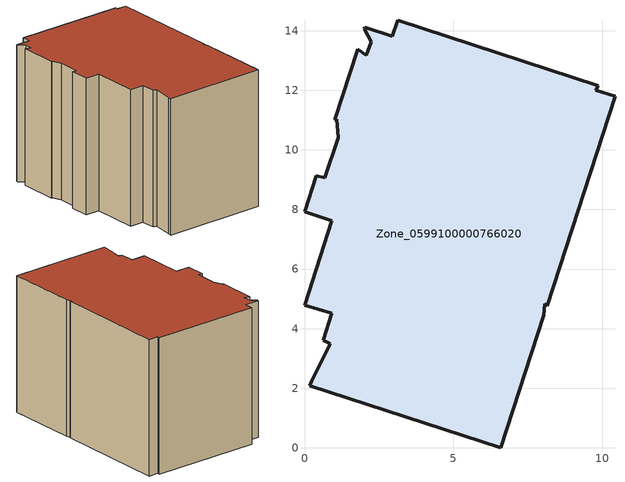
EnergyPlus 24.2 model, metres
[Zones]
Zone_0599100000766020
 floor ground (C_G): 0.18,2.08 0.24,2.26 0.87,3.49 0.64,3.61 0.91,4.51 0,4.78 0.92,7.62 0.01,7.92 0.4,9.12 0.67,9.07 1.13,10.41 1.08,11.03 1.01,11.01 1.78,13.38 2.08,13.18 2.23,13.63 2,14.06 2.02,14.11 2.94,13.81 3.12,14.35 9.85,12.15 9.78,11.99 10.42,11.79 8.14,4.78 8.06,4.83 8.04,4.45 6.59,0 z0
 wall outside (C_F): 0.92,7.62 0,4.78 0.91,4.51 0.64,3.61 0.87,3.49 0.24,2.26 0.18,2.08 6.59,0 8.04,4.45 8.06,4.83 8.14,4.78 10.42,11.79 9.78,11.99 9.85,12.15 3.12,14.35 2.94,13.81 2.02,14.11 2,14.06 2.23,13.63 2.08,13.18 1.78,13.38 1.01,11.01 1.08,11.03 1.13,10.41 0.67,9.07 0.4,9.12 0.01,7.92 0.92,7.62 z0:8.83
 roof outside (C_R): 0.24,2.26 0.18,2.08 6.59,0 8.04,4.45 8.06,4.83 8.14,4.78 10.42,11.79 9.78,11.99 9.85,12.15 3.12,14.35 2.94,13.81 2.02,14.11 2,14.06 2.23,13.63 2.08,13.18 1.78,13.38 1.01,11.01 1.08,11.03 1.13,10.41 0.67,9.07 0.4,9.12 0.01,7.92 0.92,7.62 0,4.78 0.91,4.51 0.64,3.61 0.87,3.49 z8.83
[BUILDING]
Pand.0599100000766020: North Axis=0; Terrain=City; Loads Convergence Tolerance Value=0.04; Temperature Convergence Tolerance Value=0.4; Solar Distribution=FullExterior; Maximum Number of Warmup Days=25; Minimum Number of Warmup Days=1
[Site:Location]
Rotterdam.The.Hague.AP_ZH_NLD Design_Conditions: Latitude=51.96; Longitude=4.45; Time Zone=1; Elevation=-4.5
[SITE:GROUNDTEMPERATURE:BUILDINGSURFACE]
18, 18, 18, 18, 18, 18, 18, 18, 18, 18, 18, 18
[MATERIAL] Thermal Absorptance=0.9; Solar Absorptance=0.7; Visible Absorptance=0.7
Name | Roughness | Thickness | Conductivity | Density | Specific Heat
G.D.2006-2014 | MediumSmooth | 0.15 | 0.06 | 540 | 1210
F.D.2006-2014 | Rough | 0.3 | 0.12 | 1920 | 840
R.D.2006-2014 | MediumRough | 0.2 | 0.08 | 1500 | 1000
[CONSTRUCTION]
C_G: G.D.2006-2014
C_F: F.D.2006-2014
C_R: R.D.2006-2014
[ZONE]
Zone_0599100000766020: Type=1; Multiplier=1; Ceiling Height=Autocalculate; Volume=Autocalculate; Floor Area=autocalculate; Part of Total Floor Area=Yes
[ZONEINFILTRATION:DESIGNFLOWRATE]
Infil_Zone_0599100000766020: Zone or ZoneList or Space or SpaceList=Zone_0599100000766020; Schedule=AlwaysOn; Design Flow Rate Calculation Method=Flow/Area; Flow Rate per Floor Area=0.0021; Constant Term Coefficient=1; Temperature Term Coefficient=0; Velocity Term Coefficient=0; Velocity Squared Term Coefficient=0
[HVACTEMPLATE:ZONE:IDEALLOADSAIRSYSTEM]
Zone_0599100000766020: Maximum Heating Supply Air Temperature=50; Minimum Cooling Supply Air Temperature=13; Maximum Heating Supply Air Humidity Ratio=0.0156; Minimum Cooling Supply Air Humidity Ratio=0.0077; Heating Limit=NoLimit; Cooling Limit=NoLimit; Dehumidification Control Type=ConstantSensibleHeatRatio; Cooling Sensible Heat Ratio=0.7; Dehumidification Setpoint=60; Humidification Control Type=None; Humidification Setpoint=30; Outdoor Air Method=None; Outdoor Air Flow Rate per Person=0.00944; Outdoor Air Flow Rate per Zone Floor Area=0; Outdoor Air Flow Rate per Zone=0; Demand Controlled Ventilation Type=None; Outdoor Air Economizer Type=NoEconomizer; Heat Recovery Type=None; Sensible Heat Recovery Effectiveness=0.7; Latent Heat Recovery Effectiveness=0.65
[ZONECONTROL:THERMOSTAT]
ThermostatControl_Zone_0599100000766020: Zone or ZoneList=Zone_0599100000766020; Control Type Schedule=DualSetpointControlType; Control 1=Thermostat_Zone_0599100000766020; Temperature Difference Between Cutout And Setpoint=0
[THERMOSTATSETPOINT:DUALSETPOINT]
Thermostat_Zone_0599100000766020: Heating Setpoint Temperature Schedule=HeatingSetpoint_Zone_0599100000766020; Cooling Setpoint Temperature Schedule=CoolingSetpoint_Zone_0599100000766020
[SCHEDULE:COMPACT]
HeatingSetpoint_Zone_0599100000766020: Through: 12/31, For: AllDays, Until: 24:00, 21
CoolingSetpoint_Zone_0599100000766020: Through: 12/31, For: AllDays, Until: 24:00, 24
DualSetpointControlType: Through: 12/31, For: AllDays, Until: 24:00, 4
AlwaysOn: Through: 12/31, For: AllDays, Until: 24:00, 1
